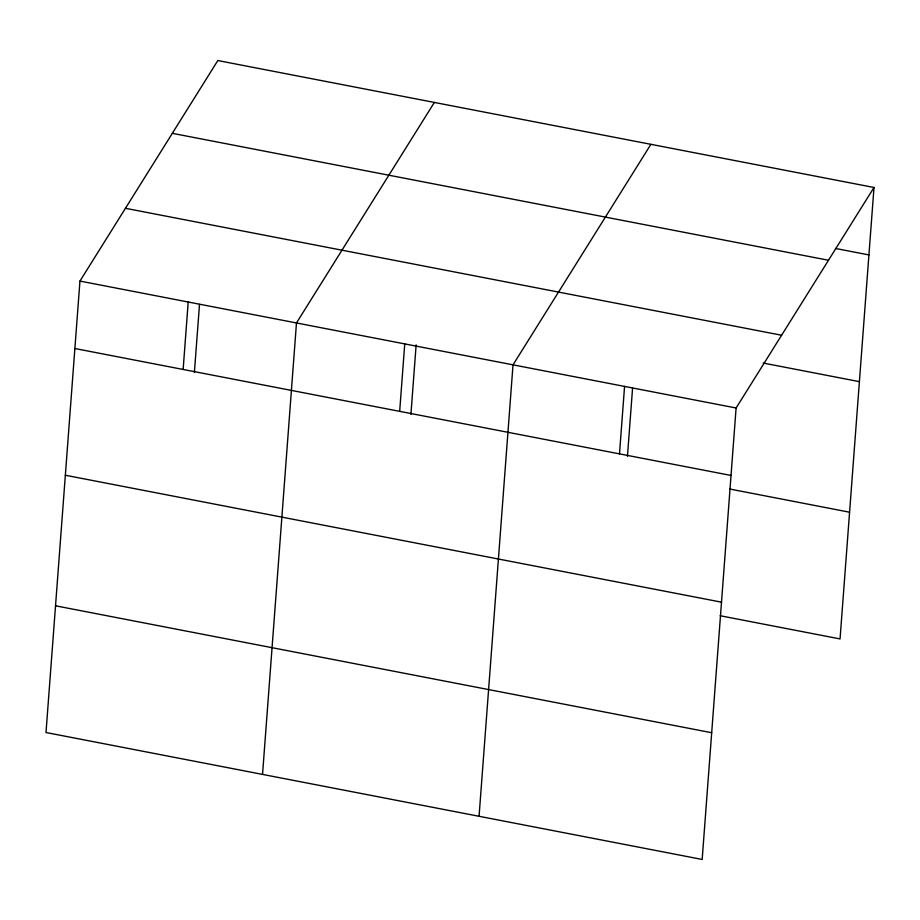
<?xml version="1.0" encoding="UTF-8"?>
<svg xmlns="http://www.w3.org/2000/svg" width="920" height="920" viewBox="0 0 920 920"><rect width="100%" height="100%" fill="white"/><g stroke="black" fill="none" stroke-linecap="round" stroke-linejoin="round"><path stroke-width="1.38" d="M79.948 281.071L46 732.515L702.167 859.452L736.103 407.997L874 187.484L217.833 60.547L79.948 281.071L736.103 407.997M183.137 369.472L188.209 302.013M194.384 372.508L199.502 304.393M262.533 774.41L296.481 322.954L434.366 102.43M399.671 411.355L404.742 343.896M410.918 414.391L416.139 344.862M479.067 816.293L513.015 364.849L650.9 144.325M619.494 453.882L624.565 386.423M627.452 456.285L632.569 388.171M874 187.484L840.052 638.928L720.141 615.733M835.463 248.457L868.928 254.932M172.327 133.32L828.494 260.256M125.453 208.299L781.609 335.236M763.186 363.043L859.395 381.65M74.876 348.519L731.032 475.456M729.675 489.014L849.585 512.21M65.343 475.237L721.51 602.174M55.533 605.797L711.689 732.734"/></g></svg>
